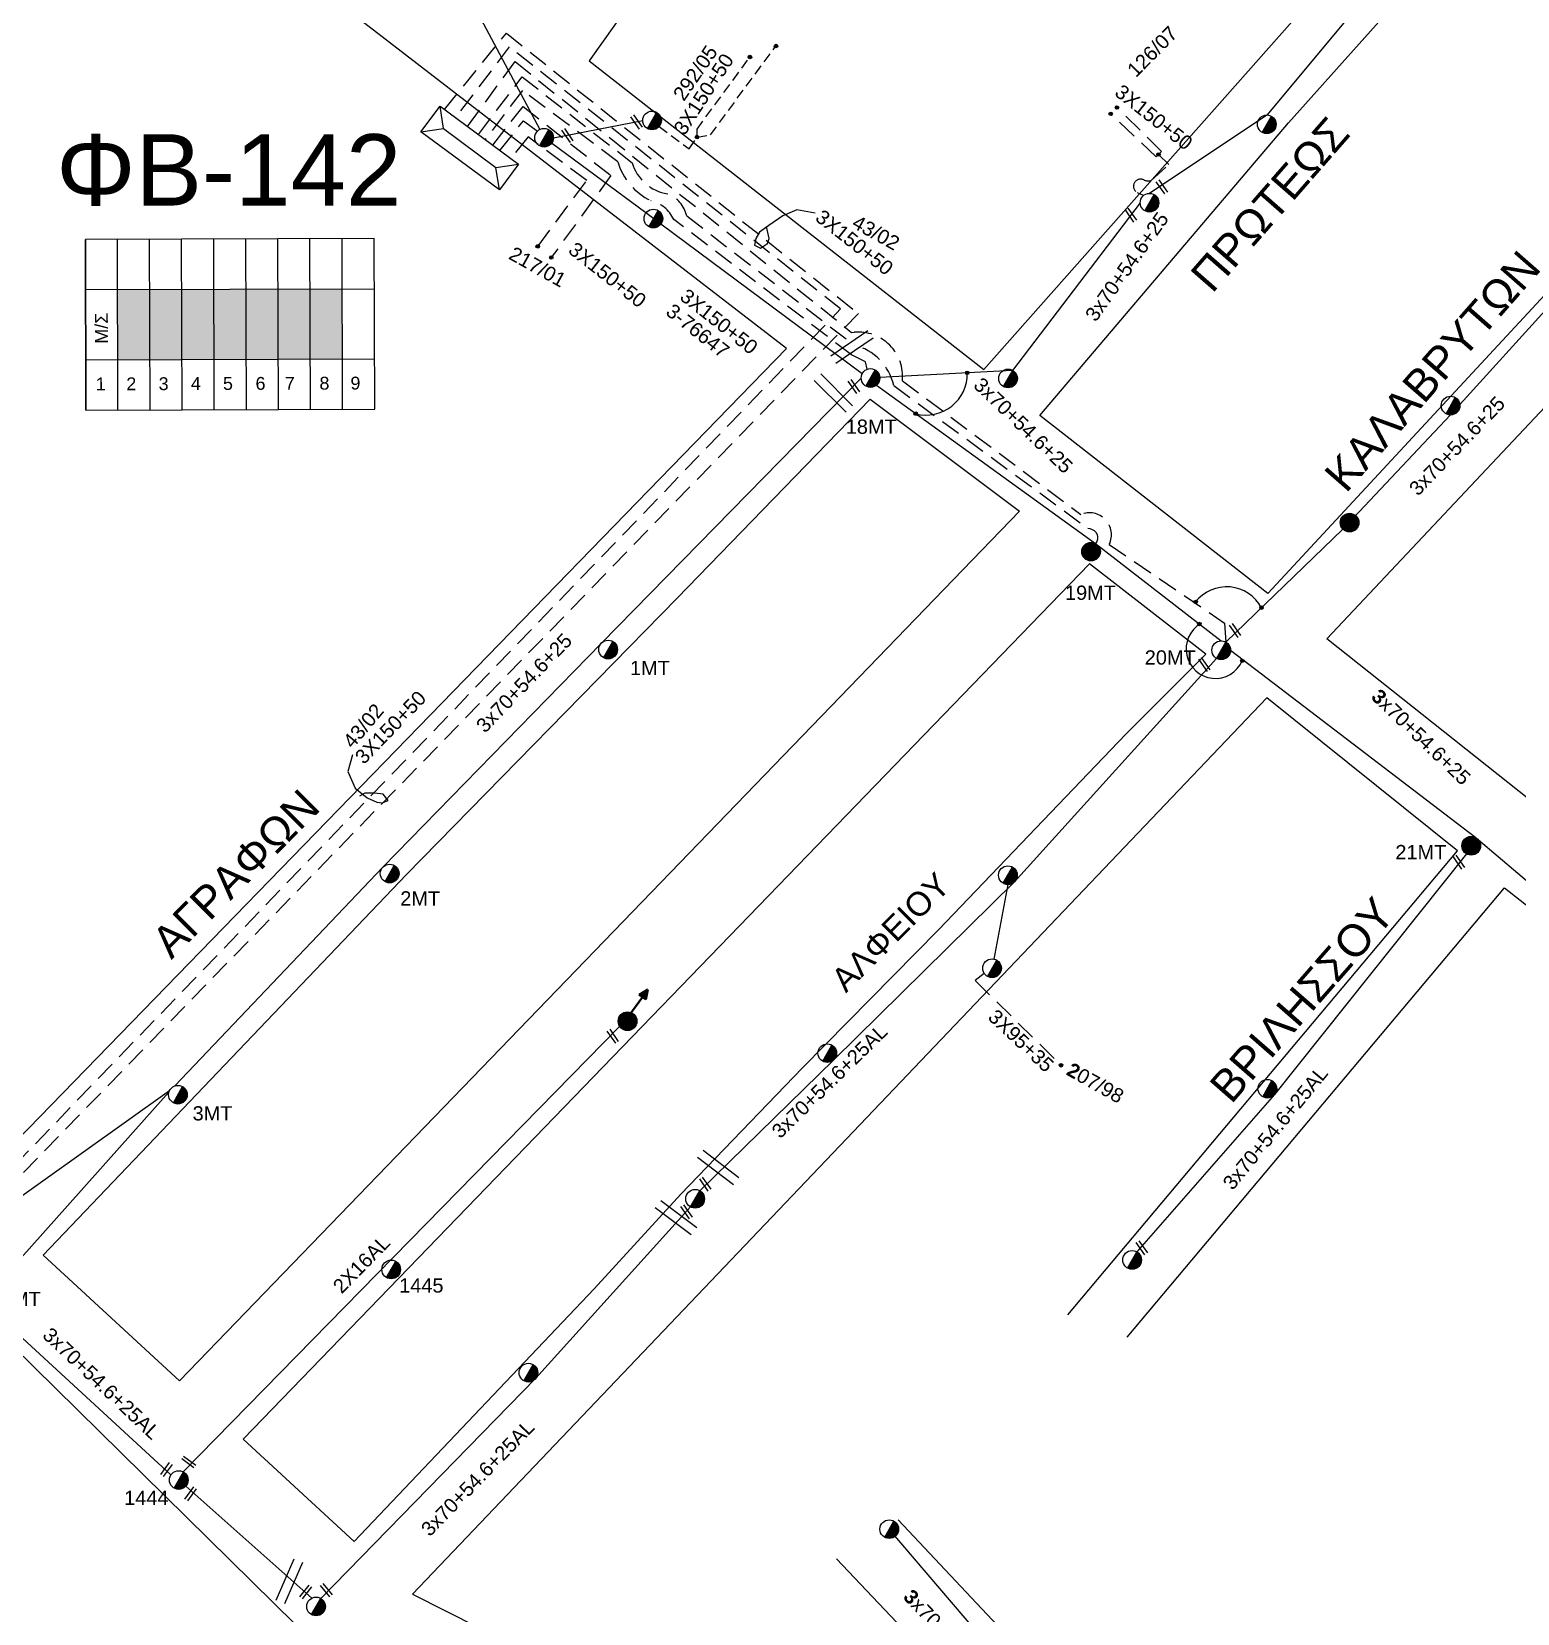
# Model space of a CAD drawing. Header units: millimetres. Extents: x -2449 to 2989, y 8 to 1056.
# Drawn here: x 1806.2 to 1993.7, y 552.8 to 752.3 of the extents above; entities that cross this region are included whole.
import ezdxf
from ezdxf.enums import TextEntityAlignment as Align

# ---------------------------------------------------------------- set-up
doc = ezdxf.new("R2010")
doc.units = ezdxf.units.MM
doc.linetypes.add('DASHED', pattern=[19.05, 12.7, -6.35])
for name, color, linetype in [('Άγνωστα', 7, 'Continuous'), ('Ασφαλειοκιβώτια Χ.Τ 9 αναχωρήσεων', 7, 'Continuous'), ('Γυμνά εναέρια ΧΤ (1Φ)   2x16AL', 7, 'Continuous'), ('Επίτονοι', 7, 'Continuous'), ('Επιγραφές - Σχήματα', 7, 'Continuous'), ('Καλώδια ΧΤ   3x95+35 XLPE', 7, 'DASHED'), ('Μηχανική τομή', 7, 'Continuous'), ('Στύλος Ξύλινος', 7, 'Continuous'), ('Στύλος Ξύλινος @ 1', 7, 'Continuous'), ('Στύλος ΦΜ', 7, 'Continuous'), ('Στύλος ΦΜ @ 1', 7, 'Continuous'), ('Συνδέσεις', 7, 'Continuous'), ('Συνεστραμμένα ΧΤ   3x70+54.6+25 AL', 7, 'SYN_LINE'), ('Τομή', 7, 'Continuous'), ('Υποσταθμός πόλεως', 7, 'Continuous'), ('Υπόβαθρο ΔΕΗ', 7, 'Continuous'), ('Υπόγεια Καλώδια Δικτύου ΧΤ   .075', 7, 'DASHED')]:
    doc.layers.add(name, color=color, linetype=linetype)
doc.styles.add('arial', font='arial.ttf')
doc.styles.get("Standard").update_dxf_attribs({"font": 'arial.ttf'})
doc.linetypes.add('SYN_LINE', pattern='A,0.5,-0.0001,["/\\/\\/\\/",Standard,S=0.1,R=0,X=0,Y=-0.05],-0.25', length=0.7501)

# ---------------------------------------------------------------- blocks, each defined once
blk = doc.blocks.new('ΥΠΑΡΧΩΝ ΤΣΙΜΕΝΤΕΝΙΟΣ ΣΤΥΛΟΣ')
at = {"layer": 'Στύλος ΦΜ'}
blk.add_hatch(color=7, dxfattribs=at).paths.add_polyline_path([(-1.29, -2.28, 0.574793), (2.62, 0, 0.268822), (1.3, 2.27)])
at = {"layer": 'Στύλος ΦΜ', "color": 7}
blk.add_line((-1.29, -2.28), (1.3, 2.27), dxfattribs=at)
blk.add_circle((0, 0), 2.62, dxfattribs=at)
at = {"layer": 'Στύλος ΦΜ', "flags": 4}
for tag, p in [('ΑΡΙΘΜΟΣ', (-4.68, 8.05)), ('ΤΥΠΟΣ', (-4.91, 3.03))]:
    blk.add_attdef(tag, p, '', height=4, dxfattribs=at)
blk = doc.blocks.new('ΥΠΑΡΧΩΝ ΞΥΛΙΝΟΣ ΣΤΥΛΟΣ')
at = {"layer": 'Στύλος Ξύλινος'}
h = blk.add_hatch(color=7, dxfattribs=at)
h.paths.add_polyline_path([(-2.62, 0, 0.270008), (-1.29, -2.28), (1.3, 2.27, 0.576266)])
h.paths.add_polyline_path([(-1.29, -2.28, 0.574793), (2.62, 0, 0.268822), (1.3, 2.27)])
at = {"layer": 'Στύλος Ξύλινος', "color": 7}
blk.add_line((-1.29, -2.28), (1.3, 2.27), dxfattribs=at)
blk.add_circle((0, 0), 2.62, dxfattribs=at)
at = {"layer": 'Στύλος Ξύλινος', "flags": 4}
for tag, p in [('ΑΡΙΘΜΟΣ', (-4.91, 8.6)), ('ΤΥΠΟΣ', (-4.85, 3.39))]:
    blk.add_attdef(tag, p, '', height=4, dxfattribs=at)
blk = doc.blocks.new('ΥΠΟΣΤΑΘΜΟΣ ΠΟΛΕΩΣ')
at = {"layer": 'Υποσταθμός πόλεως', "linetype": 'Continuous', "ltscale": 40}
blk.add_lwpolyline([(-8.57, 2.82), (8.57, 2.82), (8.57, -2.82), (-8.57, -2.82)], close=True, dxfattribs=at)
for points in [[(-5.75, 0), (-8.57, 2.82)], [(5.75, 0), (8.57, 2.82)], [(-8.57, -2.82), (-5.75, 0)], [(-5.75, 0), (5.75, 0)], [(8.57, -2.82), (5.75, 0)]]:
    blk.add_lwpolyline(points, dxfattribs=at)
at = {"layer": 'Υποσταθμός πόλεως', "linetype": 'SYN_LINE', "ltscale": 40, "flags": 1}
for tag, p in [('ΜΕΤΑΣΧΗΜΑΤΙΣΜΟΣ', (10.6, 2.39)), ('ΙΣΧΥΣ', (10.58, -0.41)), ('ΑΡΙΘΜΟΣ', (10.7, -3.13))]:
    blk.add_attdef(tag, p, '', height=1.8, dxfattribs=at)
blk = doc.blocks.new('_ΣΥΝΔΕΣΗ')
at = {"layer": 'Συνδέσεις', "linetype": 'SYN_LINE', "ltscale": 40}
blk.add_hatch(color=256, dxfattribs=at).paths.add_polyline_path([(0.5, -0.01, 1), (-0.5, -0.01, 1)])
at = {"layer": 'Συνδέσεις'}
blk.add_circle((0, -0.01), 0.5, dxfattribs=at)
blk = doc.blocks.new('ΕΠΙΤΟΝΟΣ')
at = {"layer": 'Επίτονοι', "lineweight": 40, "ltscale": 40}
blk.add_hatch(color=256, dxfattribs=at).paths.add_polyline_path([(-1.13, 6.47), (0, 9.1), (1.13, 6.47)])
for p, q in [((-1.13, 6.47), (0, 9.1)), ((0, 9.1), (1.13, 6.47)), ((1.13, 6.47), (-1.13, 6.47)), ((-1.13, 6.47), (0, 6.47)), ((0, 6.47), (0, 0))]:
    blk.add_line(p, q, dxfattribs=at)
blk = doc.blocks.new('A$C058A1D29')
at = {"layer": 'Επίτονοι', "xscale": 0.4499999999998181, "yscale": 0.4499999999998181, "zscale": 0.4499999999998181}
blk.add_blockref('ΕΠΙΤΟΝΟΣ', (0.51, 0), dxfattribs=at)
blk = doc.blocks.new('ΤΟΜΗ')
at = {"layer": 'Τομή', "ltscale": 40}
for p, q in [((-5.68, 0), (5.68, 0)), ((5.68, -2.33), (-5.68, -2.33))]:
    blk.add_line(p, q, dxfattribs=at)
blk = doc.blocks.new('ΜΗΧΑΝΙΚΗ ΤΟΜΗ')
at = {"layer": 'Μηχανική τομή', "ltscale": 40}
for p, q in [((-1.89, 0.78), (1.89, 0.78)), ((1.89, 0), (-1.89, 0))]:
    blk.add_line(p, q, dxfattribs=at)
blk = doc.blocks.new('ΑΣΦΑΛΕΙΟΚΙΒΩΤΙΟ ΥΠΟΣΤΑΘΜΟΥ 9 ΑΝΑΧΩΡΗΣΕΩΝ')
at = {"layer": 'Ασφαλειοκιβώτια Χ.Τ 9 αναχωρήσεων', "ltscale": 40}
for p, q in [((-23.8, 40.36), (24.02, 40.36)), ((-9.72, 40.36), (-9.72, -40.64)), ((9.94, 40.36), (9.94, -40.64)), ((-23.8, 31.36), (24.02, 31.36)), ((-23.8, 22.36), (24.02, 22.36)), ((-23.8, 13.36), (24.02, 13.36)), ((-23.8, 4.36), (24.02, 4.36)), ((-23.8, -4.64), (24.02, -4.64)), ((-23.8, -13.64), (24.02, -13.64)), ((-23.8, -22.64), (24.02, -22.64)), ((-23.8, -31.64), (24.02, -31.64))]:
    blk.add_line(p, q, dxfattribs=at)
at = {"layer": 'Ασφαλειοκιβώτια Χ.Τ 9 αναχωρήσεων'}
blk.add_lwpolyline([(-23.8, -40.64), (24.02, -40.64), (24.02, 40.36), (-23.8, 40.36)], close=True, dxfattribs=at)
for s, p in [('1', (-18.29, 37.57)), ('2', (-18.29, 29)), ('3', (-18.29, 19.93)), ('4', (-18.29, 10.91)), ('5', (-18.29, 1.89)), ('6', (-18.29, -7.24)), ('7', (-18.29, -15.48)), ('8', (-18.29, -25.17)), ('9', (-18.29, -33.86))]:
    blk.add_text(s, height=3.6, rotation=270, dxfattribs=at).set_placement(p)
at = {"layer": 'Ασφαλειοκιβώτια Χ.Τ 9 αναχωρήσεων', "ltscale": 40}
for tag, height, p in [('ΟΝΟΜΑ', 5, (-0.16, 44.31)), ('ΚΕΙΜΕΝΟ 1', 2, (17.06, 35.59)), ('ΚΕΙΜΕΝΟ 2', 2, (17.06, 26.88)), ('ΚΕΙΜΕΝΟ 3', 2, (17.06, 17.69)), ('ΚΕΙΜΕΝΟ 4', 2, (17.06, 8.71)), ('ΚΕΙΜΕΝΟ 5', 2, (17.06, -0.13)), ('ΚΕΙΜΕΝΟ 6', 2, (17.06, -9.05)), ('ΚΕΙΜΕΝΟ 7', 2, (17.06, -18.13)), ('ΚΕΙΜΕΝΟ 8', 2, (17.06, -26.85)), ('ΚΕΙΜΕΝΟ 9', 2, (17.06, -35.99)), ('ΣΧ', 2, (-0.1, -42.64))]:
    blk.add_attdef(tag, text='', height=height, dxfattribs=at).set_placement(p, align=Align.MIDDLE_CENTER)

msp = doc.modelspace()

# ---------------------------------------------------------------- hatches: boundary and pattern name
at = {"layer": 'Ασφαλειοκιβώτια Χ.Τ 9 αναχωρήσεων', "ltscale": 40}
for color, points in [(6, [(1817.06, 719.75), (1817.09, 710.91), (1821.14, 710.92), (1821.11, 719.77)]), (151, [(1821.11, 719.77), (1821.14, 710.92), (1825.19, 710.93), (1825.16, 719.78)]), (27, [(1825.16, 719.78), (1825.19, 710.93), (1829.24, 710.95), (1829.21, 719.79)]), (62, [(1829.21, 719.79), (1829.24, 710.95), (1833.29, 710.96), (1833.26, 719.8)]), (173, [(1833.26, 719.8), (1833.29, 710.96), (1837.34, 710.97), (1837.31, 719.82)]), (2, [(1837.31, 719.82), (1837.34, 710.97), (1841.39, 710.98), (1841.36, 719.83)]), (133, [(1841.36, 719.83), (1841.39, 710.98), (1845.44, 711), (1845.41, 719.84)])]:
    msp.add_hatch(color=color, dxfattribs=at).paths.add_polyline_path(points)

# ---------------------------------------------------------------- linework, layer by layer
at = {"layer": 'Άγνωστα', "color": 151, "linetype": 'SYN_LINE', "ltscale": 20}
msp.add_line((1794.6, 598.07), (1823.62, 618.71), dxfattribs=at)
at = {"layer": 'Άγνωστα', "color": 6, "linetype": 'SYN_LINE', "ltscale": 20}
for points in [[(1860.56, 758.35), (1870.34, 739.95)], [(1911.01, 709.1), (1885.62, 728)]]:
    msp.add_lwpolyline(points, dxfattribs=at)
at = {"layer": 'Άγνωστα', "color": 27, "linetype": 'DASHED', "ltscale": 0.2}
for points in [[(1948.12, 736.49), (1948.82, 737.17), (1943.18, 742.72)], [(1948.12, 736.49), (1942.39, 741.9)]]:
    msp.add_lwpolyline(points, dxfattribs=at)
at = {"layer": 'Άγνωστα', "color": 6, "linetype": 'SYN_LINE', "ltscale": 10}
msp.add_lwpolyline([(1872.07, 738.9), (1883.33, 741.08)], dxfattribs=at)
at = {"layer": 'Άγνωστα', "color": 6, "linetype": 'SYN_LINE', "ltscale": 15}
msp.add_lwpolyline([(1883.73, 729.41), (1871.84, 738.2)], dxfattribs=at)
at = {"layer": 'Άγνωστα', "color": 27, "linetype": 'DASHED', "ltscale": 0.2}
msp.add_lwpolyline([(1946.54, 731.6), (1945.79, 731.96, -1), (1946.56, 733.58, 0.17233), (1947.47, 733.48), (1949.71, 735.53), (1948.44, 736.8)], format="xyb", dxfattribs=at)
at = {"layer": 'Άγνωστα'}
msp.add_lwpolyline([(1885.62, 728), (1883.73, 729.41)], dxfattribs=at)
at = {"layer": 'Άγνωστα', "color": 27, "linetype": 'SYN_LINE', "ltscale": 20}
msp.add_lwpolyline([(1912.82, 707.68), (1940.49, 687.72), (1956.34, 675.43)], dxfattribs=at)
msp.add_lwpolyline([(1939.77, 689.59, -0.573967), (1940.49, 687.72, -13.288682)], format="xyb", dxfattribs=at)
at = {"layer": 'Άγνωστα', "color": 27, "linetype": 'SYN_LINE', "ltscale": 10}
msp.add_lwpolyline([(1988.8, 650.34), (1998.73, 641.94)], dxfattribs=at)
at = {"layer": 'Γυμνά εναέρια ΧΤ (1Φ)   2x16AL', "color": 151, "ltscale": 40}
msp.add_lwpolyline([(1880.43, 626.83), (1825.36, 570.62)], dxfattribs=at)
at = {"layer": 'Επιγραφές - Σχήματα', "linetype": 'Continuous', "ltscale": 0.2}
for points in [[(1905.09, 729.38), (1902.77, 729.79), (1901, 729.04), (1899.23, 727.81), (1898.07, 726.99), (1897.59, 726.18), (1897.46, 725.36), (1898.21, 724.95), (1899.09, 725.57), (1899.3, 726.18), (1898.96, 727.68)], [(1846.71, 661.08), (1846.1, 658.97), (1847.05, 656.86), (1848.55, 655.63), (1849.78, 655.09), (1850.46, 655.02), (1851.21, 655.29), (1850.6, 656.11), (1849.51, 656.24), (1848.28, 656.24), (1847.6, 655.84)]]:
    msp.add_lwpolyline(points, dxfattribs=at)
for centre, radius, start, end in [((1919.11, 709.09), 5.18, 255.3033, 1.658), ((1957.03, 677.28), 4.97, 27.9987, 141.9508), ((1955.61, 674.4), 3.7, 119.8164, 336.3624)]:
    msp.add_arc(centre, radius, start, end, dxfattribs=at)
at = {"layer": 'Καλώδια ΧΤ   3x95+35 XLPE', "color": 27, "ltscale": 0.2}
msp.add_lwpolyline([(1926.44, 633.48), (1925.31, 632.59), (1936.12, 621.9)], dxfattribs=at)
at = {"layer": 'Συνεστραμμένα ΧΤ   3x70+54.6+25 AL', "color": 27, "ltscale": 20}
for p, q in [((1930.25, 645.04), (1955.76, 673.23)), ((1987.31, 648.57), (1963.08, 618.22)), ((1907.46, 622.58), (1930.25, 645.04)), ((1890.54, 606.08), (1907.46, 622.58)), ((1963.08, 618.22), (1945.68, 598.37))]:
    msp.add_line(p, q, dxfattribs=at)
at = {"layer": 'Συνεστραμμένα ΧΤ   3x70+54.6+25 AL', "color": 27, "ltscale": 10}
msp.add_line((1929.42, 644.7), (1927.64, 635.29), dxfattribs=at)
at = {"layer": 'Συνεστραμμένα ΧΤ   3x70+54.6+25 AL', "color": 6, "ltscale": 20}
for p, q in [((1869.84, 582.42), (1889.37, 604.03)), ((1842.7, 554.66), (1869.84, 582.42))]:
    msp.add_line(p, q, dxfattribs=at)
at = {"layer": 'Συνεστραμμένα ΧΤ   3x70+54.6+25 AL', "color": 151, "ltscale": 20}
for p, q in [((1823.79, 570.24), (1799.81, 592.3)), ((1841.57, 554.68), (1825.66, 568.81))]:
    msp.add_line(p, q, dxfattribs=at)
at = {"layer": 'Συνεστραμμένα ΧΤ   3x70+54.6+25 AL', "color": 7, "linetype": 'SYN_LINE', "ltscale": 20}
msp.add_line((1935.25, 539.07), (1914.45, 563.39), dxfattribs=at)
at = {"layer": 'Συνεστραμμένα ΧΤ   3x70+54.6+25 AL', "color": 27, "linetype": 'SYN_LINE', "ltscale": 20}
for points in [[(1991.51, 774.04), (1975.62, 757.99), (1962.09, 741.76), (1947.29, 731.88)], [(1946.12, 730.7), (1930.02, 709.55), (1913.25, 708.65)], [(1957.52, 674.25), (1988.48, 650.62)]]:
    msp.add_lwpolyline(points, dxfattribs=at)
at = {"layer": 'Συνεστραμμένα ΧΤ   3x70+54.6+25 AL', "color": 62, "linetype": 'SYN_LINE', "ltscale": 20}
msp.add_lwpolyline([(1956.92, 675.27), (1971.7, 689.53), (1985.29, 703.94), (1998.88, 718.92), (2011.17, 734.33), (2012.33, 736.38), (2027, 744.94)], dxfattribs=at)
at = {"layer": 'Συνεστραμμένα ΧΤ   3x70+54.6+25 AL', "color": 151, "linetype": 'SYN_LINE', "ltscale": 20}
msp.add_lwpolyline([(1824.29, 619.31), (1850.55, 646.9), (1878.13, 675.16), (1910.9, 708.59)], dxfattribs=at)
at = {"layer": 'Συνεστραμμένα ΧΤ   3x70+54.6+25 AL', "color": 7, "linetype": 'SYN_LINE', "ltscale": 20}
msp.add_lwpolyline([(1799.99, 592.13), (1823.54, 618.5)], dxfattribs=at)
at = {"layer": 'Υπόβαθρο ΔΕΗ'}
msp.add_line((1956.63, 508.12), (1907.8, 559.65), dxfattribs=at)
for points in [[(1986.88, 777.96), (1931.7, 826.05), (1876.58, 748.61), (1926.37, 709.66), (1986.88, 777.96)], [(1798.51, 606.44), (1901.47, 712.32), (1808.28, 784.15), (1708.32, 695.18), (1798.51, 606.44)], [(2020.75, 749.37), (2000.44, 722.56), (1962.22, 681.43), (1933.46, 703.86), (1964.84, 740.78), (1993.03, 772.3), (2020.75, 749.37)], [(2039.12, 693.78), (2003.32, 649.01), (1969.69, 675.68), (1999.91, 707.82), (2027.82, 742.75), (2038.17, 734.49)], [(1824.88, 582.11), (1807.69, 597.94), (1853.5, 645.92), (1887.69, 680.84), (1912.03, 705.91), (1930.87, 691.81), (1824.88, 582.11)], [(1832.92, 574.74), (1846.92, 561.85), (1877.2, 593.7), (1888.16, 605.63), (1903.49, 621.57), (1920.67, 639), (1944.32, 663.68), (1954.38, 673.75), (1939.7, 685.15), (1832.92, 574.74)], [(1937, 590.44), (1986.18, 648.94), (1962.08, 668.23), (1854.27, 555.21), (1862.7, 550.94), (1868.79, 545.94), (1884.58, 530.41), (1931.37, 486)], [(1944.46, 587.6), (1992.09, 644.29), (2040.07, 606.51)], [(1839.51, 551.35), (1803.76, 586.55), (1721.11, 507.47)], [(1915.58, 564.58), (1936.71, 542.12), (1947.63, 530), (1960.87, 516.71), (1963.44, 514.14), (1973.46, 523.2), (2040.6, 494.3)]]:
    msp.add_lwpolyline(points, dxfattribs=at)
at = {"layer": 'Υπόγεια Καλώδια Δικτύου ΧΤ   .075', "color": 173, "linetype": 'DASHED', "ltscale": 0.2}
msp.add_lwpolyline([(1858.33, 742.45), (1866.13, 752.07), (1910.55, 716.72), (1799.26, 602.27), (1746.21, 652.52)], dxfattribs=at)
at = {"layer": 'Υπόγεια Καλώδια Δικτύου ΧΤ   .075', "color": 30, "linetype": 'DASHED', "ltscale": 0.2}
msp.add_lwpolyline([(1763.82, 666.58), (1749.01, 652.18), (1798.75, 603.78), (1908.31, 717.3), (1866.5, 750.36), (1859.71, 741.43)], dxfattribs=at)
at = {"layer": 'Υπόγεια Καλώδια Δικτύου ΧΤ   .075', "color": 6, "linetype": 'DASHED', "ltscale": 0.1}
for points in [[(1890.19, 738.98), (1891.88, 739.27), (1900.15, 750.47)], [(1890.19, 738.98), (1890.19, 739.98), (1896.86, 749.07)], [(1885.4, 740.31), (1889.2, 737.49), (1890.19, 738.98)]]:
    msp.add_lwpolyline(points, dxfattribs=at)
at = {"layer": 'Υπόγεια Καλώδια Δικτύου ΧΤ   .075', "color": 62, "linetype": 'DASHED', "ltscale": 0.2}
for points in [[(1861.23, 740.31), (1867.22, 748.52), (1909.69, 714.34), (1910.04, 714.37, -0.468037), (1916.11, 708.24), (1938.62, 691.38)], [(1938.62, 691.38, -0.690128), (1942.22, 687.6)]]:
    msp.add_lwpolyline(points, format="xyb", dxfattribs=at)
at = {"layer": 'Υπόγεια Καλώδια Δικτύου ΧΤ   .075', "color": 27, "linetype": 'DASHED', "ltscale": 0.2}
for points in [[(1862.59, 739.3), (1868.12, 746.57), (1881.99, 735.74)], [(1888.9, 729.03), (1910.02, 712.73)], [(1915.01, 707.63), (1939.51, 689.63), (1939.77, 689.59)]]:
    msp.add_lwpolyline(points, dxfattribs=at)
at = {"layer": 'Υπόγεια Καλώδια Δικτύου ΧΤ   .075', "color": 151, "linetype": 'DASHED', "ltscale": 0.2}
msp.add_lwpolyline([(1887.25, 728.59, 0.228799), (1884.35, 730.97, -0.210286), (1880.18, 735.87), (1868.16, 744.87), (1863.45, 738.66)], format="xyb", dxfattribs=at)
at = {"layer": 'Υπόγεια Καλώδια Δικτύου ΧΤ   .075', "color": 133, "linetype": 'DASHED', "ltscale": 0.2}
msp.add_lwpolyline([(1864.4, 737.96), (1868.24, 742.85), (1879.33, 734.13), (1871.8, 723.79)], dxfattribs=at)
at = {"layer": 'Υπόγεια Καλώδια Δικτύου ΧΤ   .075', "color": 6, "linetype": 'DASHED', "ltscale": 0.2}
msp.add_lwpolyline([(1865.3, 737.29), (1868.29, 741.03), (1870.04, 739.72)], dxfattribs=at)
at = {"layer": 'Υπόγεια Καλώδια Δικτύου ΧΤ   .075', "color": 2, "linetype": 'DASHED', "ltscale": 0.2}
msp.add_lwpolyline([(1870.09, 725.19), (1876.27, 733.52), (1868.89, 739), (1866.67, 736.29)], dxfattribs=at)
at = {"layer": 'Υπόγεια Καλώδια Δικτύου ΧΤ   .075', "color": 151, "linetype": 'DASHED', "ltscale": 0.2}
msp.add_lwpolyline([(1911.68, 709.7), (1911.44, 710.63), (1909.68, 711.5), (1887.25, 728.59)], dxfattribs=at)
at = {"layer": 'Υπόγεια Καλώδια Δικτύου ΧΤ   .075', "color": 62, "linetype": 'DASHED', "ltscale": 0.2}
msp.add_lwpolyline([(1942.22, 687.6), (1956.74, 677.67), (1956.92, 675.27)], dxfattribs=at)
at = {"layer": 'Υπόγεια Καλώδια Δικτύου ΧΤ   .075', "color": 27, "linetype": 'DASHED', "ltscale": 0.2}
for centre, radius, start, end in [((1887.38, 737.39), 5.64, 196.9563, 260.8945), ((1885.06, 728.16), 3.93, 12.89, 68.6627), ((1908.48, 706.24), 6.67, 11.9934, 76.6586)]:
    msp.add_arc(centre, radius, start, end, dxfattribs=at)

# ---------------------------------------------------------------- block references
at = {"layer": 'Ασφαλειοκιβώτια Χ.Τ 9 αναχωρήσεων', "color": 1, "ltscale": 40, "xscale": 0.4499999999999954, "yscale": 0.4499999999999954, "zscale": 0.4499999999999954, "rotation": 90.18025101188604}
msp.add_blockref('ΑΣΦΑΛΕΙΟΚΙΒΩΤΙΟ ΥΠΟΣΤΑΘΜΟΥ 9 ΑΝΑΧΩΡΗΣΕΩΝ', (1831.19, 715.32), dxfattribs=at)
at = {"layer": 'Επιγραφές - Σχήματα', "linetype": 'Continuous', "ltscale": 0.2, "rotation": 324.0493415517377}
msp.add_blockref('A$C058A1D29', (1881.18, 628.45), dxfattribs=at)
at = {"layer": 'Μηχανική τομή'}
for p, xscale, yscale, zscale, rotation in [((1882.39, 740.77), 0.5000000000000059, 0.5000000000000059, 0.5000000000000059, 305.1309910353567), ((1873.67, 739.07), 0.5000000000000059, 0.5000000000000059, 0.5000000000000059, 305.1309910353567), ((1948.68, 732.58), 0.4999999999999978, 0.4999999999999978, 0.4999999999999978, 305.1309910353553), ((1944.79, 729.03), 0.4999999999999978, 0.4999999999999978, 0.4999999999999978, 305.1309910353553), ((1909.82, 707.4), 0.4999999999999978, 0.4999999999999978, 0.4999999999999978, 305.1309910353553), ((1957.93, 676.64), 0.4999999999999978, 0.4999999999999978, 0.4999999999999978, 305.1309910353553), ((1954.05, 672.34), 0.4999999999999978, 0.4999999999999978, 0.4999999999999978, 305.1309910353553), ((1986.18, 647.41), 0.4999999999999978, 0.4999999999999978, 0.4999999999999978, 305.1309910353553), ((1879.39, 625.45), 0.5000000000000059, 0.5000000000000059, 0.5000000000000059, 305.1309910353567), ((1891.07, 606.81), 0.5000000000000059, 0.5000000000000059, 0.5000000000000059, 305.1309910353567), ((1888.7, 603.3), 0.5000000000000059, 0.5000000000000059, 0.5000000000000059, 305.1309910353567), ((1946.16, 598.78), 0.4999999999999978, 0.4999999999999978, 0.4999999999999978, 305.1309910353553), ((1823.07, 571.03), 0.500000000000189, 0.500000000000189, 0.500000000000189, 233.5687966375542), ((1826.16, 572.02), 0.5000000000001213, 0.5000000000001213, 0.5000000000001213, 143.5687966375647), ((1826.12, 567.95), 0.500000000000189, 0.500000000000189, 0.500000000000189, 233.5687966375542), ((1840.65, 555.6), 0.5000000000001407, 0.5000000000001407, 0.5000000000001407, 232.1541293134015), ((1843.26, 555.57), 0.5000000000001213, 0.5000000000001213, 0.5000000000001213, 309.6239574383237)]:
    msp.add_blockref('ΜΗΧΑΝΙΚΗ ΤΟΜΗ', p, dxfattribs=dict(at, xscale=xscale, yscale=yscale, zscale=zscale, rotation=rotation))
at = {"layer": 'Στύλος Ξύλινος @ 1', "ltscale": 40, "xscale": 0.4499999999998181, "yscale": 0.4499999999998181, "zscale": 0.4499999999998181}
for p in [(1972.54, 690.35), (1881.42, 627.46)]:
    msp.add_blockref('ΥΠΑΡΧΩΝ ΞΥΛΙΝΟΣ ΣΤΥΛΟΣ', p, dxfattribs=at)
at = {"layer": 'Στύλος Ξύλινος @ 1', "ltscale": 40}
ref = msp.add_blockref('ΥΠΑΡΧΩΝ ΞΥΛΙΝΟΣ ΣΤΥΛΟΣ', (1939.91, 686.69), dxfattribs=dict(at, xscale=0.4499999999998181, yscale=0.4499999999998181, zscale=0.4499999999998181))
ref.add_attrib('ΤΥΠΟΣ', '19ΜΤ', (1936.63, 680.61), dxfattribs={"layer": 'Στύλος Ξύλινος', "height": 1.8, "flags": 4})
ref = msp.add_blockref('ΥΠΑΡΧΩΝ ΞΥΛΙΝΟΣ ΣΤΥΛΟΣ', (1987.89, 649.59), dxfattribs=dict(at, xscale=0.4499999999998181, yscale=0.4499999999998181, zscale=0.4499999999998181))
ref.add_attrib('ΤΥΠΟΣ', '21ΜΤ', (1978.32, 647.89), dxfattribs={"layer": 'Στύλος Ξύλινος', "height": 1.8, "flags": 4})
at = {"layer": 'Στύλος ΦΜ @ 1', "ltscale": 40, "xscale": 0.4499999999998181, "yscale": 0.4499999999998181, "zscale": 0.4499999999998181}
for p in [(1884.51, 741.08), (1962.09, 740.59), (1870.89, 738.9), (1947.29, 730.7), (1884.68, 728.7), (1929.44, 708.53), (1985.29, 705.11), (1929.42, 645.88), (1927.42, 634.14), (1906.63, 623.43), (1962.16, 618.95), (1889.95, 605.06), (1945.1, 597.35), (1868.91, 583.13), (1914.45, 563.39)]:
    msp.add_blockref('ΥΠΑΡΧΩΝ ΤΣΙΜΕΝΤΕΝΙΟΣ ΣΤΥΛΟΣ', p, dxfattribs=at)
at = {"layer": 'Στύλος ΦΜ @ 1', "ltscale": 40}
ref = msp.add_blockref('ΥΠΑΡΧΩΝ ΤΣΙΜΕΝΤΕΝΙΟΣ ΣΤΥΛΟΣ', (1912.08, 708.59), dxfattribs=dict(at, xscale=0.4499999999998181, yscale=0.4499999999998181, zscale=0.4499999999998181))
ref.add_attrib('ΤΥΠΟΣ', '18ΜΤ', (1908.96, 701.55), dxfattribs={"layer": 'Στύλος ΦΜ', "height": 1.8, "flags": 4})
ref = msp.add_blockref('ΥΠΑΡΧΩΝ ΤΣΙΜΕΝΤΕΝΙΟΣ ΣΤΥΛΟΣ', (1878.97, 674.34), dxfattribs=dict(at, xscale=0.4499999999998181, yscale=0.4499999999998181, zscale=0.4499999999998181))
ref.add_attrib('ΤΥΠΟΣ', '1ΜΤ', (1881.73, 671.11), dxfattribs={"layer": 'Στύλος ΦΜ', "height": 1.8, "flags": 4})
ref = msp.add_blockref('ΥΠΑΡΧΩΝ ΤΣΙΜΕΝΤΕΝΙΟΣ ΣΤΥΛΟΣ', (1956.34, 674.25), dxfattribs=dict(at, xscale=0.4499999999998181, yscale=0.4499999999998181, zscale=0.4499999999998181))
ref.add_attrib('ΤΥΠΟΣ', '20ΜΤ', (1946.69, 672.44), dxfattribs={"layer": 'Στύλος ΦΜ', "height": 1.8, "flags": 4})
ref = msp.add_blockref('ΥΠΑΡΧΩΝ ΤΣΙΜΕΝΤΕΝΙΟΣ ΣΤΥΛΟΣ', (1851.4, 646.09), dxfattribs=dict(at, xscale=0.4499999999998181, yscale=0.4499999999998181, zscale=0.4499999999998181))
ref.add_attrib('ΤΥΠΟΣ', '2ΜΤ', (1852.74, 642.05), dxfattribs={"layer": 'Στύλος ΦΜ', "height": 1.8, "flags": 4})
ref = msp.add_blockref('ΥΠΑΡΧΩΝ ΤΣΙΜΕΝΤΕΝΙΟΣ ΣΤΥΛΟΣ', (1824.68, 618.19), dxfattribs=dict(at, xscale=0.4499999999998181, yscale=0.4499999999998181, zscale=0.4499999999998181))
ref.add_attrib('ΤΥΠΟΣ', '3ΜΤ', (1826.53, 614.94), dxfattribs={"layer": 'Στύλος ΦΜ', "height": 1.8, "flags": 4})
ref = msp.add_blockref('ΥΠΑΡΧΩΝ ΤΣΙΜΕΝΤΕΝΙΟΣ ΣΤΥΛΟΣ', (1851.59, 596.15), dxfattribs=dict(at, xscale=0.4499999999998181, yscale=0.4499999999998181, zscale=0.4499999999998181))
ref.add_attrib('ΤΥΠΟΣ', '1445', (1852.6, 593.23), dxfattribs={"layer": 'Στύλος ΦΜ', "height": 1.8, "flags": 4})
ref = msp.add_blockref('ΥΠΑΡΧΩΝ ΤΣΙΜΕΝΤΕΝΙΟΣ ΣΤΥΛΟΣ', (1799.45, 591.67), dxfattribs=dict(at, xscale=0.4499999999998181, yscale=0.4499999999998181, zscale=0.4499999999998181))
ref.add_attrib('ΤΥΠΟΣ', '4ΜΤ', (1802.35, 591.52), dxfattribs={"layer": 'Στύλος ΦΜ', "height": 1.8, "flags": 4})
ref = msp.add_blockref('ΥΠΑΡΧΩΝ ΤΣΙΜΕΝΤΕΝΙΟΣ ΣΤΥΛΟΣ', (1824.78, 569.59), dxfattribs=dict(at, xscale=0.4499999999998181, yscale=0.4499999999998181, zscale=0.4499999999998181))
ref.add_attrib('ΑΡΙΘΜΟΣ', '1444', (1817.89, 566.44), dxfattribs={"layer": 'Στύλος ΦΜ', "height": 1.8, "flags": 4})
ref = msp.add_blockref('ΥΠΑΡΧΩΝ ΤΣΙΜΕΝΤΕΝΙΟΣ ΣΤΥΛΟΣ', (1842.11, 553.64), dxfattribs=dict(at, xscale=0.4499999999998181, yscale=0.4499999999998181, zscale=0.4499999999998181))
ref.add_attrib('ΑΡΙΘΜΟΣ', '1460', (1835.58, 548.75), dxfattribs={"layer": 'Στύλος ΦΜ', "height": 1.8, "flags": 4})
at = {"layer": 'Συνδέσεις', "xscale": 0.4500000000000455, "yscale": 0.4500000000000455, "zscale": 0.4500000000000455}
for p in [(1900.15, 750.47), (1896.86, 749.08), (1943.18, 742.72), (1942.39, 741.91), (1890.19, 738.98), (1948.43, 736.79), (1870.09, 725.2), (1871.8, 723.8), (1924.28, 709.25), (1917.79, 704.09), (1953.12, 680.35), (1961.42, 679.62), (1953.58, 677.57), (1959, 672.92), (1936.12, 621.9)]:
    msp.add_blockref('_ΣΥΝΔΕΣΗ', p, dxfattribs=at)
at = {"layer": 'Τομή'}
for p, xscale, yscale, zscale, rotation in [((1909.41, 712.98), 0.499999999999998, 0.499999999999998, 0.499999999999998, 34.04720485565142), ((1907.81, 707.1), 0.500000000000033, 0.500000000000033, 0.500000000000033, 315.1822200712969), ((1893.21, 609.47), 0.500000000000064, 0.500000000000064, 0.500000000000064, 322.9363354498299), ((1887.88, 603.15), 0.500000000000064, 0.500000000000064, 0.500000000000064, 322.9363354498299), ((1838.2, 557.04), 0.500000000000131, 0.500000000000131, 0.500000000000131, 66.60962494327839)]:
    msp.add_blockref('ΤΟΜΗ', p, dxfattribs=dict(at, xscale=xscale, yscale=yscale, zscale=zscale, rotation=rotation))
at = {"layer": 'Υποσταθμός πόλεως', "xscale": 0.7176161950872803, "yscale": 0.7176161950872803, "zscale": 0.7176161950872803, "rotation": 323.5248815378745}
msp.add_blockref('ΥΠΟΣΤΑΘΜΟΣ ΠΟΛΕΩΣ', (1861.5, 737.6), dxfattribs=at)

# ---------------------------------------------------------------- texts
at = {"layer": 'Άγνωστα', "linetype": 'SYN_LINE', "ltscale": 20, "char_height": 1.8, "width": 69.1904, "attachment_point": 1, "style": 'arial'}
for s, insert, rotation in [('3X150+50', (1943.87, 745.76), 321.7322), ('3X150+50', (1906.09, 729.98), 321.7322), ('3X150+50', (1874.92, 725.89), 321.7322), ('3X150+50', (1889, 720), 321.7322), ('3-76647', (1887.22, 718.11), 321.7322), ('3X150+50', (1846.85, 661.01), 46.0272)]:
    msp.add_mtext(s, dxfattribs=dict(at, insert=insert, rotation=rotation))
at = {"layer": 'Γυμνά εναέρια ΧΤ (1Φ)   2x16AL', "ltscale": 40, "insert": (1844.06, 594.25), "char_height": 1.8, "width": 69.1904, "attachment_point": 1, "rotation": 45.5328, "style": 'arial'}
msp.add_mtext('2X16AL', dxfattribs=at)
at = {"layer": 'Επιγραφές - Σχήματα', "linetype": 'SYN_LINE', "ltscale": 20, "attachment_point": 1, "style": 'arial'}
for s, insert, char_height, width, rotation in [('126/07', (1944.3, 747.68), 1.8, 69.1904, 45.2077), ('292/05', (1887.04, 744.42), 1.8, 69.1904, 55.463), ('43/02', (1910.47, 729.24), 1.8, 69.1904, 330.858), ('217/01', (1867.15, 725.27), 1.8, 69.1904, 330.858), ('\\A1;M/Σ', (1814.23, 712.91), 1.62, 62.2714, 90.3448), ('43/02', (1845.35, 662.91), 1.8, 69.1904, 49.7283), ('{\\fArial|b1|i0|c161|p34;2}07/98', (1937.55, 622.34), 1.8, 69.1904, 330.858)]:
    msp.add_mtext(s, dxfattribs=dict(at, insert=insert, char_height=char_height, width=width, rotation=rotation))
at = {"layer": 'Επιγραφές - Σχήματα', "width": 157.7424, "attachment_point": 1}
for s, insert, char_height, rotation in [('ΠΡΩΤΕΩΣ', (1952.19, 721.78), 4, 48.8599), ('ΚΑΛΑΒΡΥΤΩΝ', (1969.08, 696.58), 4, 48.8599), ('ΑΓΡΑΦΩΝ', (1821.02, 637.98), 4, 45.0468), ('ΑΛΦΕΙΟΥ', (1906.86, 633.06), 3, 45.0468), ('ΒΡΙΛΗΣΣΟΥ', (1954.59, 619.52), 4, 48.8599)]:
    msp.add_mtext(s, dxfattribs=dict(at, insert=insert, char_height=char_height, rotation=rotation))
at = {"layer": 'Επιγραφές - Σχήματα', "insert": (1809.3, 739.34), "char_height": 9, "width": 103.4348, "attachment_point": 1}
msp.add_mtext('ΦΒ-142', dxfattribs=at)
at = {"layer": 'Καλώδια ΧΤ   3x95+35 XLPE', "ltscale": 40, "insert": (1928.01, 629.13), "char_height": 1.8, "width": 69.1904, "attachment_point": 1, "rotation": 316.7932, "style": 'arial'}
msp.add_mtext('3X95+35', dxfattribs=at)
at = {"layer": 'Συνεστραμμένα ΧΤ   3x70+54.6+25 AL', "style": 'arial'}
for rotation, p in [(44.4038, (1900.69, 612.56)), (50.5756, (1957.78, 606.04)), (316.6645, (1807.46, 587.69)), (45.8303, (1856.47, 562.36))]:
    msp.add_text('3x70+54.6+25AL', height=1.8, rotation=rotation, dxfattribs=at).set_placement(p)
at = {"layer": 'Συνεστραμμένα ΧΤ   3x70+54.6+25 AL', "linetype": 'SYN_LINE', "ltscale": 20, "char_height": 1.8, "attachment_point": 1, "style": 'arial'}
for s, insert, width, rotation in [('3x70+54.6+25', (1939.04, 716.61), 69.1904, 54.6187), ('3x70+54.6+25', (1926.19, 708.83), 69.1904, 316.1931), ('3x70+54.6+25', (1979.88, 694.86), 69.1904, 46.1931), ('3x70+54.6+25', (1862.14, 664.96), 69.1904, 46.1931), ('{\\fArial|b1|i0|c161|p34;3}x70+54.6+25', (1976.39, 669.53), 69.1904, 316.1931), ('{\\fArial|b1|i0|c161|p34;3}x70+54.6+25AL', (1917.4, 555.98), 22.6172, 313.546)]:
    msp.add_mtext(s, dxfattribs=dict(at, insert=insert, width=width, rotation=rotation))
at = {"layer": 'Υπόγεια Καλώδια Δικτύου ΧΤ   .075', "linetype": 'DASHED', "ltscale": 0.1, "insert": (1887.11, 740.06), "char_height": 1.8, "width": 69.1904, "attachment_point": 1, "rotation": 56.851, "style": 'arial'}
msp.add_mtext('3X150+50', dxfattribs=at)

doc.saveas('drawing.dxf')
